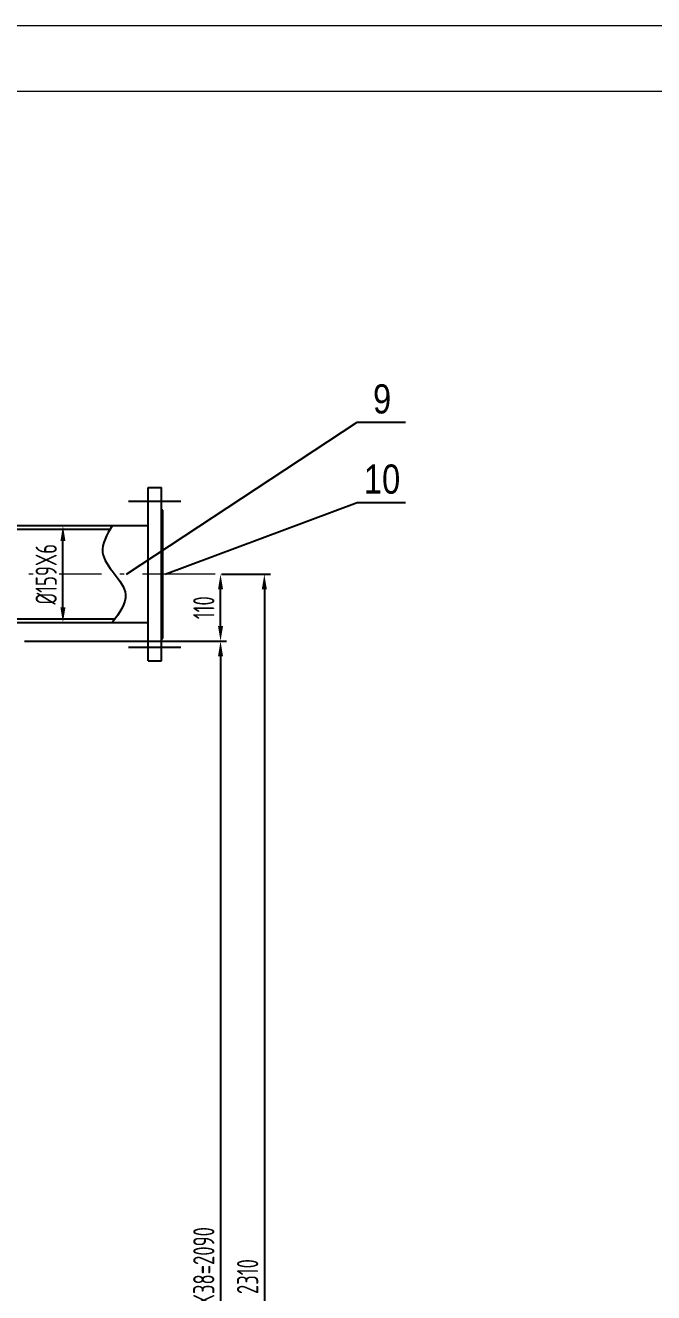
# Model space of a CAD drawing. Header units: millimetres. Extents: x 3222 to 12294, y 967 to 7382.
# Drawn here: x 6725 to 7758, y 5298 to 7382 of the extents above; entities that cross this region are included whole.
import ezdxf
from ezdxf.enums import TextEntityAlignment as Align

# ---------------------------------------------------------------- set-up
doc = ezdxf.new("R2010")
doc.units = ezdxf.units.MM
doc.linetypes.add('ACAD_ISO10W100', pattern=[18.7, 12, -3, 0.7, -3])
doc.layers.add('中心线', color=1, linetype='ACAD_ISO10W100', lineweight=18)
doc.layers.add('细实线', color=7, linetype='Continuous', lineweight=18)
doc.layers.add('图层2', color=3, linetype='Continuous')
doc.styles.add('HGCAD', font='gbenor.shx', dxfattribs={"width": 0.75, "bigfont": 'gbcbig.shx'})
doc.styles.get("Standard").update_dxf_attribs({"font": 'arial.ttf'})
doc.dimstyles.new('HGCAD$0', dxfattribs={"dimtxt": 3.5, "dimasz": 2.5, "dimexe": 1, "dimexo": 1, "dimgap": 1, "dimtad": 1, "dimdec": 1, "dimdsep": 46, "dimtxsty": 'HGCAD', "dimcen": 0, "dimclrd": 3, "dimclre": 3, "dimclrt": 6, "dimadec": 1, "dimazin": 0, "dimtfac": 1, "dimtdec": 1, "dimtmove": 0, "dimatfit": 1, "dimfxl": 0, "dimarcsym": 0})

# ---------------------------------------------------------------- blocks, each defined once
blk = doc.blocks.new('*D68')
at = {"layer": 'Defpoints', "color": 0, "ltscale": 5, "transparency": 16777216}
for p in [(7037.1, 6479.6), (6782.3, 4169.6), (7117.8, 4169.6)]:
    blk.add_point(p, dxfattribs=at)
at = {"layer": '图层2', "color": 3, "lineweight": -2, "ltscale": 5, "transparency": 16777216}
for p, q in [((7047.1, 6479.6), (7127.8, 6479.6)), ((7117.8, 6454.6), (7117.8, 4194.6)), ((6792.3, 4169.6), (7127.8, 4169.6))]:
    blk.add_line(p, q, dxfattribs=at)
at = {"layer": '图层2', "color": 3, "ltscale": 5, "transparency": 16777216}
for points in [[(7113.6, 6454.6), (7122, 6454.6), (7117.8, 6479.6)], [(7113.6, 4194.6), (7122, 4194.6), (7117.8, 4169.6)]]:
    blk.add_solid(points, dxfattribs=at)
at = {"layer": '图层2', "color": 6, "ltscale": 5, "transparency": 16777216, "insert": (7090.3, 5324.6), "char_height": 35, "attachment_point": 5, "rotation": 90, "style": 'HGCAD', "bg_fill": 3, "box_fill_scale": 1.1, "bg_fill_color": 256, "bg_fill_true_color": 13158600, "bg_fill_transparency": 0}
blk.add_mtext('2310', dxfattribs=at)
blk = doc.blocks.new('HGCAD#HGTFTK~A3H~HGCAD图框')
at = {"layer": '细实线', "color": 7}
blk.add_lwpolyline([(5, -5), (-415, -5), (-415, 292), (5, 292)], close=True, dxfattribs=at)
at = {"layer": '细实线', "color": 2}
blk.add_lwpolyline([(0, 0), (-390, 0), (-390, 287), (0, 287)], close=True, dxfattribs=at)
blk = doc.blocks.new('*D54')
at = {"layer": 'Defpoints', "color": 0, "ltscale": 5, "transparency": 16777216}
for p in [(6786.4, 6559.1), (6786.4, 6559.1), (6786.4, 6400.1)]:
    blk.add_point(p, dxfattribs=at)
at = {"layer": '图层2', "color": 3, "lineweight": -2, "ltscale": 5, "transparency": 16777216}
blk.add_line((6786.4, 6425.1), (6786.4, 6534.1), dxfattribs=at)
at = {"layer": '图层2', "color": 3, "ltscale": 5, "transparency": 16777216}
for points in [[(6782.3, 6534.1), (6790.6, 6534.1), (6786.4, 6559.1)], [(6782.3, 6425.1), (6790.6, 6425.1), (6786.4, 6400.1)]]:
    blk.add_solid(points, dxfattribs=at)
at = {"layer": '图层2', "color": 6, "ltscale": 5, "transparency": 16777216, "insert": (6758.9, 6479.6), "char_height": 35, "attachment_point": 5, "rotation": 90, "style": 'HGCAD', "bg_fill": 3, "box_fill_scale": 1.1, "bg_fill_color": 256, "bg_fill_true_color": 13158600, "bg_fill_transparency": 0}
blk.add_mtext('%%C159X6', dxfattribs=at)
blk = doc.blocks.new('*D78')
at = {"layer": 'Defpoints', "color": 0, "ltscale": 5, "transparency": 16777216}
for p in [(6713.2, 6369.6), (6713.2, 4279.6), (7045.7, 4279.6)]:
    blk.add_point(p, dxfattribs=at)
at = {"layer": '图层2', "color": 3, "lineweight": -2, "ltscale": 5, "transparency": 16777216}
for p, q in [((6723.2, 6369.6), (7055.7, 6369.6)), ((7045.7, 6344.6), (7045.7, 4304.6)), ((6723.2, 4279.6), (7055.7, 4279.6))]:
    blk.add_line(p, q, dxfattribs=at)
at = {"layer": '图层2', "color": 3, "ltscale": 5, "transparency": 16777216}
for points in [[(7041.6, 6344.6), (7049.9, 6344.6), (7045.7, 6369.6)], [(7041.6, 4304.6), (7049.9, 4304.6), (7045.7, 4279.6)]]:
    blk.add_solid(points, dxfattribs=at)
at = {"layer": '图层2', "color": 6, "ltscale": 5, "transparency": 16777216, "insert": (7018.2, 5324.6), "char_height": 35, "attachment_point": 5, "rotation": 90, "style": 'HGCAD', "bg_fill": 3, "box_fill_scale": 1.1, "bg_fill_color": 256, "bg_fill_true_color": 13158600, "bg_fill_transparency": 0}
blk.add_mtext('55X38=2090', dxfattribs=at)
blk = doc.blocks.new('*D56')
at = {"layer": 'Defpoints', "color": 0, "ltscale": 5, "transparency": 16777216}
for p in [(7037.1, 6479.6), (7045.7, 6479.6), (6713.2, 6369.6)]:
    blk.add_point(p, dxfattribs=at)
at = {"layer": '图层2', "color": 3, "lineweight": -2, "ltscale": 5, "transparency": 16777216}
for p, q in [((7047.1, 6479.6), (7055.7, 6479.6)), ((7045.7, 6394.6), (7045.7, 6454.6)), ((6723.2, 6369.6), (7055.7, 6369.6))]:
    blk.add_line(p, q, dxfattribs=at)
at = {"layer": '图层2', "color": 3, "ltscale": 5, "transparency": 16777216}
for points in [[(7041.6, 6454.6), (7049.9, 6454.6), (7045.7, 6479.6)], [(7041.6, 6394.6), (7049.9, 6394.6), (7045.7, 6369.6)]]:
    blk.add_solid(points, dxfattribs=at)
at = {"layer": '图层2', "color": 6, "ltscale": 5, "transparency": 16777216, "insert": (7018.2, 6424.6), "char_height": 35, "attachment_point": 5, "rotation": 90, "style": 'HGCAD', "bg_fill": 3, "box_fill_scale": 1.1, "bg_fill_color": 256, "bg_fill_true_color": 13158600, "bg_fill_transparency": 0}
blk.add_mtext('110', dxfattribs=at)

msp = doc.modelspace()

# ---------------------------------------------------------------- linework, layer by layer
at = {"ltscale": 5}
for p, q in [((7270.64, 6729.66), (7349.93, 6729.66)), ((7270.64, 6597.74), (7349.93, 6597.74))]:
    msp.add_line(p, q, dxfattribs=at)
at = {"ltscale": 10}
for p, q in [((6926.58, 6622.11), (6948.58, 6622.11)), ((6926.58, 6337.11), (6926.58, 6622.11)), ((6948.58, 6337.11), (6948.58, 6622.11)), ((6950.58, 6585.11), (6948.58, 6585.11)), ((6950.58, 6374.11), (6950.58, 6585.11)), ((6926.58, 6559.11), (5930.58, 6559.11)), ((6863.91, 6553.11), (5930.58, 6553.11)), ((5930.58, 6406.11), (6871.87, 6406.11)), ((5930.58, 6400.11), (6926.58, 6400.11)), ((6948.58, 6374.11), (6950.58, 6374.11)), ((6926.58, 6337.11), (6948.58, 6337.11))]:
    msp.add_line(p, q, dxfattribs=at)
at = {"color": 1, "linetype": 'ACAD_ISO10W100', "ltscale": 10}
for p, q in [((6894.58, 6599.61), (6980.58, 6599.61)), ((6894.58, 6359.61), (6980.58, 6359.61))]:
    msp.add_line(p, q, dxfattribs=at)
at = {"layer": '中心线', "ltscale": 10}
msp.add_line((7037.14, 6479.61), (5815.58, 6479.61), dxfattribs=at)

# ---------------------------------------------------------------- texts
at = {"color": 3, "ltscale": 5, "width": 0.8}
for s, p in [('9', (7311.53, 6768.06)), ('10', (7311.53, 6636.14))]:
    msp.add_text(s, height=48, dxfattribs=at).set_placement(p, align=Align.MIDDLE)

# ---------------------------------------------------------------- next in the draw order: dimensions: what is measured, and where the dimension line sits
at = {"layer": '图层2', "ltscale": 5}
dim = msp.add_linear_dim(base=(7117.8, 4169.61), p1=(7037.14, 6479.61), p2=(6782.33, 4169.61), angle=90, dimstyle='HGCAD$0', override={"dimscale": 10, "dimtfill": 1, "dimarcsym": 1}, dxfattribs=at)
dim.commit()
dim.dimension.update_dxf_attribs({"geometry": '*D68', "text_midpoint": (7090.3, 5324.61)})

# ---------------------------------------------------------------- next in the draw order: linework, layer by layer
for p, q in [((6890.87, 6479.61), (7270.64, 6729.66)), ((6954.5, 6479.61), (7270.64, 6597.74))]:
    msp.add_line(p, q, dxfattribs=at)
at = {"layer": '图层2', "ltscale": 15}
msp.add_spline([(6867.42, 6559.11), (6851.73, 6515.56), (6889.39, 6446.56), (6867.42, 6400.11)], degree=3, dxfattribs=at)

# ---------------------------------------------------------------- next in the draw order: block references
at = {"ltscale": 5, "xscale": 21.59999999999945, "yscale": 21.59999999999945, "zscale": 21.59999999999945}
msp.add_blockref('HGCAD#HGTFTK~A3H~HGCAD图框', (12186.37, 1075.06), dxfattribs=at)

# ---------------------------------------------------------------- next in the draw order: dimensions: what is measured, and where the dimension line sits
at = {"layer": '图层2', "ltscale": 5}
for base, p1, p2, text, picture, middle in [((6786.42, 6559.11), (6786.42, 6400.11), (6786.42, 6559.11), '%%C<>X6', '*D54', (6758.92, 6479.61)), ((7045.72, 4279.61), (6713.19, 6369.61), (6713.19, 4279.61), '55X38=<>', '*D78', (7018.22, 5324.61))]:
    dim = msp.add_linear_dim(base=base, p1=p1, p2=p2, angle=90, text=text, dimstyle='HGCAD$0', override={"dimscale": 10, "dimtfill": 1, "dimarcsym": 1}, dxfattribs=at)
    dim.commit()
    dim.dimension.update_dxf_attribs({"geometry": picture, "text_midpoint": middle})

# ---------------------------------------------------------------- next in the draw order: dimensions: what is measured, and where the dimension line sits
dim = msp.add_linear_dim(base=(7045.72, 6479.61), p1=(6713.19, 6369.61), p2=(7037.14, 6479.61), angle=90, dimstyle='HGCAD$0', override={"dimscale": 10, "dimtfill": 1, "dimarcsym": 1}, dxfattribs=at)
dim.commit()
dim.dimension.update_dxf_attribs({"geometry": '*D56', "text_midpoint": (7018.22, 6424.61)})

doc.saveas('drawing.dxf')
